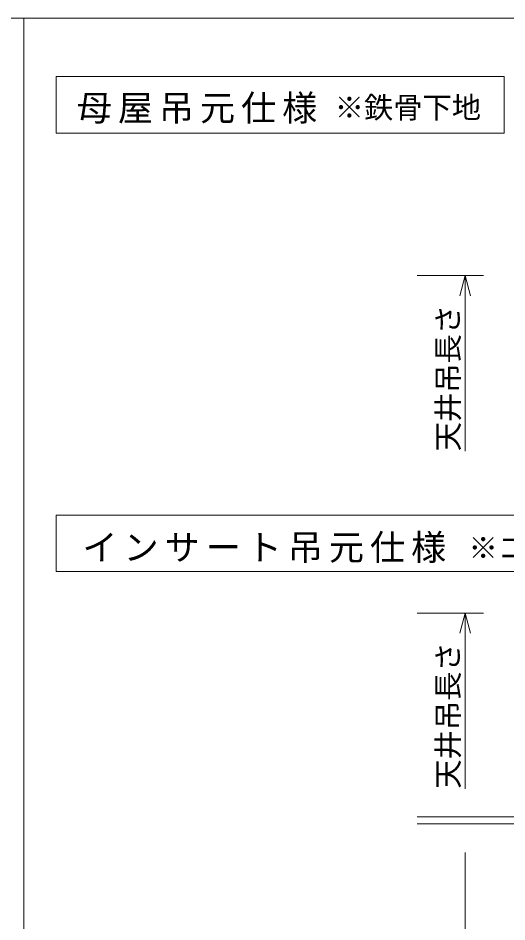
# Model space of a CAD drawing. Units: millimetres at full size, sheet at 1:10; details may follow other scales. Extents: x -2077 to 2023, y -1433 to 1417.
# Drawn here: x -682 to -265, y 645 to 1417 of the extents above; entities that cross this region are included whole.
import ezdxf
from ezdxf.enums import TextEntityAlignment as Align

# ---------------------------------------------------------------- set-up
doc = ezdxf.new("R2010")
doc.units = ezdxf.units.MM
doc.header["$LTSCALE"] = 10
for name, color, linetype, lineweight in [('1-1_寸法', 7, 'Continuous', 9), ('1-2_文字', 7, 'Continuous', 9), ('F-0_図枠', 7, 'Continuous', 9), ('F-1_レイアウト', 7, 'Continuous', 9)]:
    doc.layers.add(name, color=color, linetype=linetype, lineweight=lineweight)
doc.styles.add('ＭＳ ゴシック', font='')
doc.styles.get('ＭＳ ゴシック').set_extended_font_data('MS Gothic')

msp = doc.modelspace()

# ---------------------------------------------------------------- linework, layer by layer
at = {"layer": '1-1_寸法'}
for p, q in [((-341.61, 734.99), (244.76, 734.99)), ((-341.61, 728.99), (240.15, 728.99))]:
    msp.add_line(p, q, dxfattribs=at)
at = {"layer": '1-2_文字'}
for p, q in [((-284.85, 1197.18), (-341.61, 1197.18)), ((-300.49, 1197.18), (-305.09, 1180.03)), ((-300.49, 1197.18), (-300.49, 1047.18)), ((-300.49, 1197.18), (-295.9, 1180.03)), ((238.65, 944.42), (-650, 944.42)), ((-284.85, 908.99), (-341.61, 908.99)), ((-300.49, 908.99), (-305.09, 891.85)), ((-300.49, 908.99), (-300.49, 758.99)), ((-300.49, 908.99), (-295.9, 891.85)), ((-300.49, 704.46), (-300.49, 388.96))]:
    msp.add_line(p, q, dxfattribs=at)
msp.add_lwpolyline([(-650, 1367.18), (-267.08, 1367.18), (-267.08, 1318.99), (-650, 1318.99)], close=True, dxfattribs=at)
msp.add_lwpolyline([(-650, 944.42), (-650, 992.61), (238.65, 992.61)], dxfattribs=at)
at = {"layer": 'F-0_図枠'}
msp.add_line((2022.57, 1417.18), (-2077.43, 1417.18), dxfattribs=at)
at = {"layer": 'F-1_レイアウト'}
msp.add_line((-677.43, 56.81), (-677.43, 1417.18), dxfattribs=at)

# ---------------------------------------------------------------- texts
at = {"layer": '1-2_文字', "style": 'ＭＳ ゴシック'}
for s, p in [('※鉄骨下地', (-411.92, 1326.15)), ('※コンクリートスラブ、デッキプレート等下地', (-297.6, 950.04))]:
    msp.add_text(s, height=18.33, dxfattribs=at).set_placement(p, align=Align.BOTTOM_LEFT)
for p in [(-300.49, 1047.18), (-300.49, 758.99)]:
    msp.add_text('天井吊長さ', height=18.33, rotation=90, dxfattribs=at).set_placement(p, align=Align.BOTTOM_LEFT)
at = {"layer": '1-2_文字', "char_height": 21.99, "attachment_point": 7, "style": 'ＭＳ ゴシック'}
for s, insert in [('\\T1.17;母屋吊元仕様', (-632.29, 1327)), ('\\T1.17;インサート吊元仕様', (-627.44, 951.71))]:
    msp.add_mtext(s, dxfattribs=dict(at, insert=insert))

doc.saveas('drawing.dxf')
